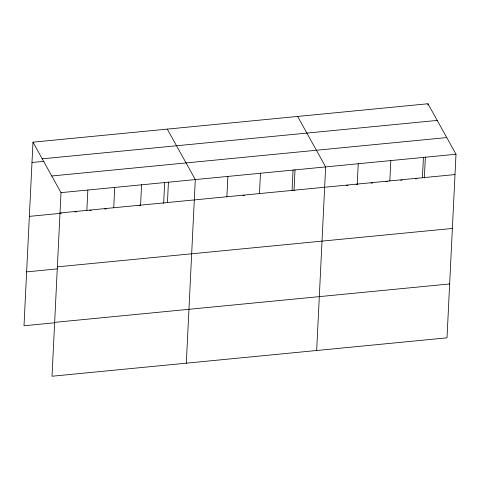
<?xml version="1.0" encoding="UTF-8"?>
<svg xmlns="http://www.w3.org/2000/svg" width="480" height="480" viewBox="0 0 480 480"><rect width="100%" height="100%" fill="white"/><g stroke="black" fill="none" stroke-linecap="round" stroke-linejoin="round"><path stroke-width="0.72" d="M32.982 142.17L60.996 192.642L52.014 376.236L447.018 337.83L456 154.242L427.986 103.764L32.982 142.17L24 325.758L54.588 322.788M86.862 210.366L87.858 190.032M113.724 207.75L114.714 187.422M140.58 205.14L141.576 184.812M163.65 203.316L164.676 182.364M167.442 202.53L168.438 182.196M186.318 363.18L195.3 179.586L167.28 129.108M226.89 196.752L227.886 176.418M259.476 193.584L260.472 173.25M292.068 190.41L293.058 170.082M294 190.644L295.026 169.692M316.668 350.508L325.65 166.914L297.63 116.436M357.24 184.074L358.236 163.746M389.832 180.906L390.822 160.578M422.418 177.738L423.414 157.41M424.356 177.972L425.376 157.02M427.914 105.216L427.986 103.764M42.222 158.826L437.232 120.42M31.986 162.498L43.92 161.34M51.75 175.986L446.754 137.58M60.996 192.642L456 154.242M60 212.976L455.004 174.57M29.352 216.378L61.434 213.258M74.862 211.95L76.356 211.806M89.784 210.498L91.278 210.354M104.706 209.052L106.2 208.902M139.032 205.71L140.52 205.566M242.898 195.612L244.38 195.468M346.59 185.532L348.072 185.388M356.214 184.596L357.696 184.452M371.028 183.156L372.51 183.012M385.842 181.716L387.324 181.572M400.656 180.276L402.138 180.132M415.464 178.836L416.946 178.692M57.366 266.85L452.37 228.444M26.634 271.884L57.228 268.908M54.654 322.362L449.658 283.956"/></g></svg>
